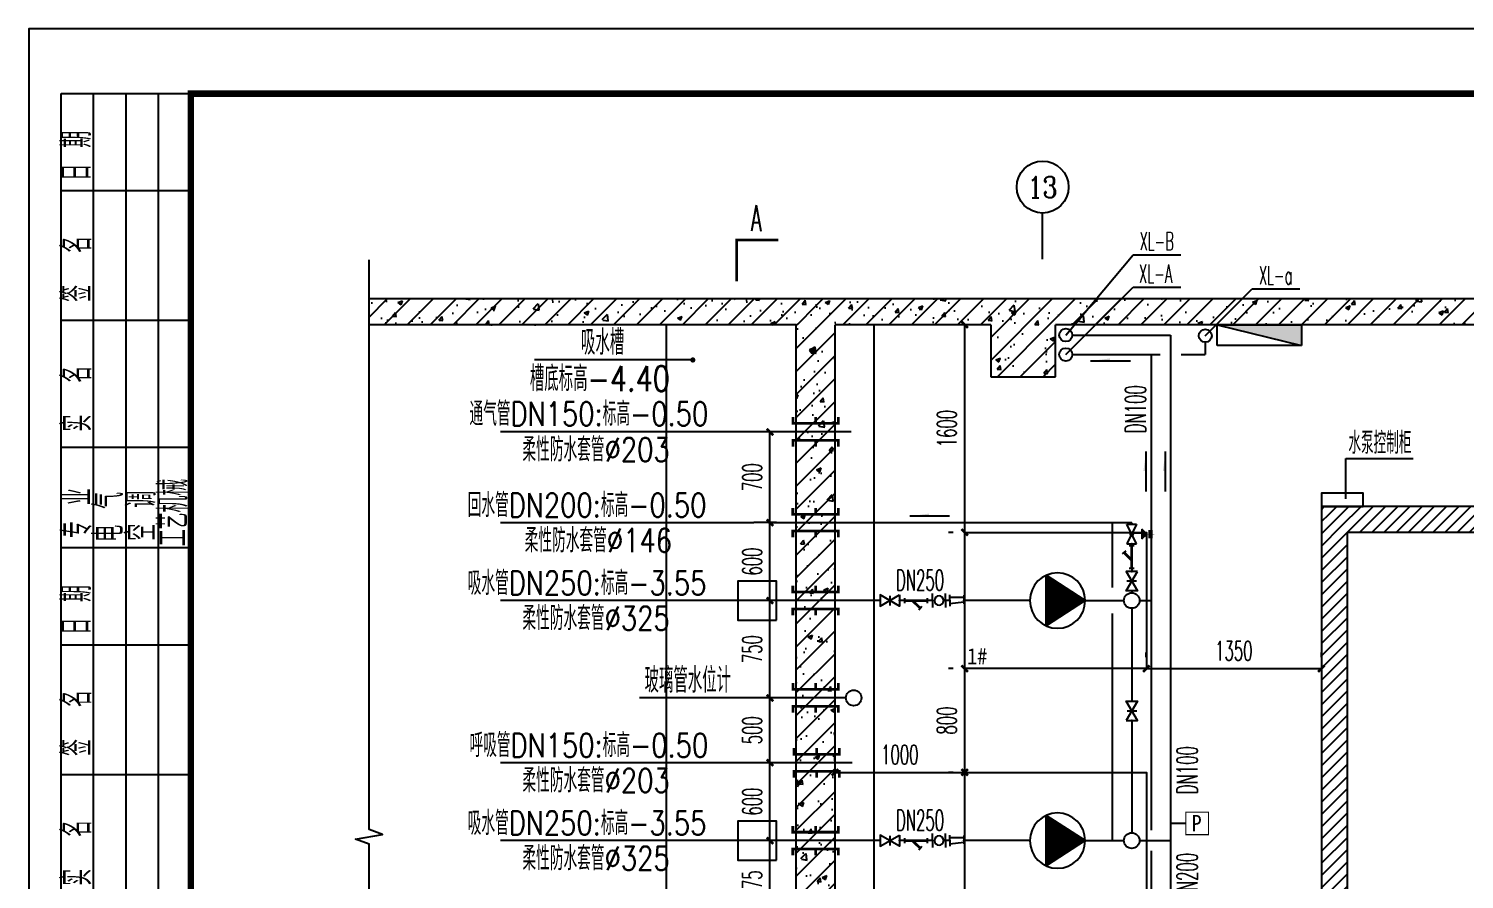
# Model space of a CAD drawing. Extents: x -620248 to 571765, y -684907 to -323071.
# Drawn here: x -325175 to -314107, y -647733 to -641179 of the extents above; entities that cross this region are included whole.
import ezdxf
from ezdxf.enums import TextEntityAlignment as Align

# ---------------------------------------------------------------- set-up
doc = ezdxf.new("R2010")
doc.units = 0
doc.header["$LTSCALE"] = 1000
doc.header["$MEASUREMENT"] = 0
doc.linetypes.add('CONTINOUS', pattern=[2000000.0, 1000000.0, 1000000.0])
for name, color, linetype in [('2', 2, 'Continuous'), ('4', 4, 'Continuous'), ('9', 9, 'Continuous'), ('AXIS', 3, 'Continuous'), ('AXIS_TEXT', 7, 'Continuous'), ('COLUMN', 9, 'Continuous'), ('EQUIP_消火栓', 7, 'Continuous'), ('PIPE-消防', 1, 'Continuous'), ('PUB_HATCH', 8, 'Continuous'), ('PUB_TEXT', 7, 'Continuous'), ('PUB_TITLE', 4, 'Continuous'), ('TWT_DIM', 3, 'Continuous'), ('TWT_LEAD', 3, 'Continuous'), ('TWT_SYMB', 3, 'Continuous'), ('TWT_TEXT', 7, 'Continuous'), ('VALVE_消防', 7, 'Continuous'), ('VALVE_给水', 7, 'Continuous'), ('VPIPE-消防', 1, 'Continuous'), ('WALL', 7, 'Continuous'), ('WINDOW', 4, 'Continuous'), ('框', 130, 'Continuous')]:
    doc.layers.add(name, color=color, linetype=linetype)
doc.styles.add('_TCH_AXIS', font='COMPLEX', dxfattribs={"bigfont": 'GBCBIG'})
doc.styles.add('_TCH_DIM', font='SIMPLEX.shx', dxfattribs={"width": 0.8, "bigfont": 'GBCBIG.shx'})
doc.styles.add('_TCH_DIM_T3', font='SIMPLEX.shx', dxfattribs={"width": 0.564706, "bigfont": 'GBCBIG.shx'})
doc.styles.add('COMPLEX', font='COMPLEX')
doc.styles.add('TBC', font='simhei_0.shx', dxfattribs={"width": 0.9})
doc.styles.add('天正', font='SIMPLEX.shx', dxfattribs={"width": 0.7, "bigfont": 'HZTXT.shx'})
doc.dimstyles.new('_TWT_ARCH&&50', dxfattribs={"dimtxt": 148.75, "dimasz": 50, "dimexe": 125, "dimexo": 150, "dimgap": 63.125, "dimtad": 1, "dimdec": 0, "dimzin": 0, "dimdsep": 46, "dimtxsty": '_TCH_DIM_T3', "dimblk": 'ARCHTICK', "dimcen": 0.09, "dimclrt": 7, "dimazin": 2, "dimtfac": 1, "dimtdec": 0, "dimtix": 1, "dimtmove": 2, "dimatfit": 3, "dimfxl": 1, "dimtolj": 1, "dimtzin": 0, "dimarcsym": 0})
pattern_1 = [(45, (0, 0), (-88.3883, 88.3883), []), (50, (0, 0), (358.63, -31.376), [37.5, -412.5]), (355, (0, 0), (-69.376, 376.096), [30, -330]), (100.4514, (29.9, -2.6), (289.255, 344.72), [31.87, -350.571]), (46.184, (0, 100), (533.62, -82.76), [56.25, -618.75]), (96.6356, (44.47, 93.1), (467.331, 487.06), [47.805, -525.856]), (351.184, (0, 100), (467.33, 487.06), [45, -495]), (21, (50, 75), (298.4535, -201.3094), [37.5, -412.5]), (326, (50, 75), (121.658, 362.575), [30, -330]), (71.4514, (74.87, 58.22), (420.111, 161.265), [31.87, -350.571]), (37.5, (0, 0), (6.0799, 166.4469), [0, -326, 0, -335, 0, -331.25]), (7.5, (0, 0), (131.5348, 197.2059), [0, -191, 0, -318.5, 0, -126.25]), (327.5, (-111.5, 0), (266.9112, -11.2774), [0, -125, 0, -390, 0, -517.5]), (317.5, (-161.5, 0), (291.593, 50.0525), [0, -162.5, 0, -259, 0, -367.5])]
pattern_2 = [(45, (0, 47.75), (-47.0226, 47.0226), [])]

# ---------------------------------------------------------------- blocks, each defined once
blk = doc.blocks.new('A$C75822174')
at = {"layer": 'TWT_TEXT'}
h = blk.add_hatch(dxfattribs=at)
h.set_pattern_fill('ANSI31', color=256, scale=59.79021, angle=90, style=0)
h.set_pattern_definition([(135, (-79253.727, -52320.81), (-5.28475785, -5.28475785), [])])
h.paths.add_polyline_path([(142.2, 284.5), (12.4, 84.2), (272.1, 84.2)])
for p, q in [((142.2, 284.5, 0), (12.4, 84.2, 0)), ((142.2, 284.5, 0), (272.1, 84.2, 0)), ((12.4, 84.2, 0), (272.1, 84.2, 0)), ((142.2, 142.2, 0), (142.2, 142.2, 0))]:
    blk.add_line(p, q, dxfattribs=at)
blk.add_circle((142.2, 142.2, 0), 142.2, dxfattribs=at)
blk = doc.blocks.new('_AXISO')
blk.add_circle((0, 0), 0.5)
at = {"layer": 'AXIS_TEXT', "style": 'COMPLEX', "width": 1.041667}
blk.add_attdef('A', text='', height=0.56, dxfattribs=at).set_placement((-0.25, -0.28), (0.25, -0.28), align=Align.FIT)
blk = doc.blocks.new('$DorLib2D$00000225')
at = {"color": 0}
for p, q in [((0.475, -0.0014), (0.475, 0.7521)), ((0.475, 0.7521), (0.5, 0.7521)), ((0.5, -0.0014), (0.5, 0.7521)), ((-0.5, 0), (-0.5, 0.252)), ((-0.475, 0.252), (-0.5, 0.252)), ((-0.475, 0), (-0.475, 0.252)), ((-0.475, 0), (-0.5, 0)), ((0.475, -0.0014), (0.5, -0.0014))]:
    blk.add_line(p, q, dxfattribs=at)
for centre, radius, start, end in [((0.5046, -0.0019), 0.7546, 92.24927, 179.72377), ((-0.5008, 0.0026), 0.2508, 359.78987, 84.09744)]:
    blk.add_arc(centre, radius, start, end, dxfattribs=at)
blk = doc.blocks.new('A$C55F94F32')
at = {"layer": 'PUB_HATCH'}
h = blk.add_hatch(dxfattribs=at)
h.set_pattern_fill('钢筋混凝土', color=256, scale=50, style=0)
h.set_pattern_definition(pattern_1)
h.paths.add_polyline_path([(3548, 8460), (3548, 8593), (105, 8593), (105, 8393), (3398, 8393)])
h = blk.add_hatch(dxfattribs=at)
h.set_pattern_fill('钢筋混凝土', color=256, scale=50, style=0)
h.set_pattern_definition(pattern_1)
h.paths.add_polyline_path([(4898, 8393), (4898, 8593), (3548, 8593), (3548, 8460), (3698, 8393)])
h = blk.add_hatch(dxfattribs=at)
h.set_pattern_fill('钢筋混凝土', color=256, scale=50, style=0)
h.set_pattern_definition(pattern_1)
h.paths.add_polyline_path([(4898, 8593), (4898, 7993), (5398, 7993), (5398, 8593)])
h = blk.add_hatch(dxfattribs=at)
h.set_pattern_fill('钢筋混凝土', color=256, scale=50, style=0)
h.set_pattern_definition(pattern_1)
h.paths.add_polyline_path([(5398, 8593), (5398, 8393), (8823, 8393), (8823, 8593)])
h = blk.add_hatch(dxfattribs=at)
h.set_pattern_fill('钢筋混凝土', color=256, scale=50, style=0)
h.set_pattern_definition(pattern_1)
h.paths.add_polyline_path([(3548, 493), (3698, 593), (3698, 8393), (3548, 8460), (3398, 8393), (3398, 593)])
h = blk.add_hatch(dxfattribs=at)
h.set_pattern_fill('普通砖', color=256, scale=50, style=0)
h.set_pattern_definition(pattern_2)
h.paths.add_polyline_path([(8823, 6993), (7448, 6993), (7648, 6793), (8823, 6793)])
h = blk.add_hatch(dxfattribs=at)
h.set_pattern_fill('普通砖', color=256, scale=50, style=0)
h.set_pattern_definition(pattern_2)
h.paths.add_polyline_path([(7448, 6993), (7448, 2193), (7648, 2193), (7648, 6793)])
h = blk.add_hatch(dxfattribs=at)
h.set_pattern_fill('钢筋混凝土', color=256, scale=50, style=0)
h.set_pattern_definition(pattern_1)
h.paths.add_polyline_path([(4898, 893), (4898, 293), (5398, 293), (5398, 893)])
h = blk.add_hatch(dxfattribs=at)
h.set_pattern_fill('普通砖', color=256, scale=50, style=0)
h.set_pattern_definition(pattern_2)
h.paths.add_polyline_path([(7648, 593), (7648, 693), (7448, 693), (7448, 593)])
h = blk.add_hatch(dxfattribs=at)
h.set_pattern_fill('钢筋混凝土', color=256, scale=50, style=0)
h.set_pattern_definition(pattern_1)
h.paths.add_polyline_path([(3548, 493), (3398, 593), (105, 593), (105, 293), (3548, 293)])
h = blk.add_hatch(dxfattribs=at)
h.set_pattern_fill('钢筋混凝土', color=256, scale=50, style=0)
h.set_pattern_definition(pattern_1)
h.paths.add_polyline_path([(4898, 293), (4898, 593), (3698, 593), (3548, 493), (3548, 293)])
h = blk.add_hatch(dxfattribs=at)
h.set_pattern_fill('钢筋混凝土', color=256, scale=50, style=0)
h.set_pattern_definition(pattern_1)
h.paths.add_polyline_path([(5398, 593), (5398, 293), (7548, 293), (7548, 593)])
h = blk.add_hatch(dxfattribs=at)
h.set_pattern_fill('钢筋混凝土', color=256, scale=50, style=0)
h.set_pattern_definition(pattern_1)
h.paths.add_polyline_path([(8823, 593), (7548, 593), (7548, 293), (8823, 293)])
at = {"layer": '2'}
for points in [[(4698, 6793), (6098, 6793), (6098, 5743), (4698, 5743)], [(4698, 4943), (6098, 4943), (6098, 3893), (4698, 3893)]]:
    blk.add_lwpolyline(points, close=True, dxfattribs=at)
at = {"layer": '4'}
blk.add_line((3998, 8393), (3998, 3294), dxfattribs=at)
for points in [[(3398, 3294), (2398, 3294), (2398, 8393)], [(5198, 3294), (5015, 1976), (3698, 1794)]]:
    blk.add_lwpolyline(points, dxfattribs=at)
blk.add_lwpolyline([(3698, 3294), (5198, 3294), (5198, 1794), (3698, 1794)], close=True, dxfattribs=at)
at = {"layer": '9'}
blk.add_line((3698, 3294), (2398, 3294), dxfattribs=at)
at = {"layer": 'AXIS'}
for p, q in [((5298, 8898), (5298, 9254)), ((9152, 8293), (9649, 8293)), ((9152, 293), (9649, 293))]:
    blk.add_line(p, q, dxfattribs=at)
at = {"layer": 'COLUMN'}
for p, q in [((5398, 8593), (4898, 8593)), ((4898, 8393), (4898, 7993)), ((5398, 7993), (5398, 8393)), ((4898, 7993), (5398, 7993)), ((4898, 893), (4898, 593)), ((5398, 893), (4898, 893)), ((5398, 593), (5398, 893)), ((4898, 293), (5398, 293))]:
    blk.add_line(p, q, dxfattribs=at)
at = {"layer": 'TWT_SYMB'}
for points in [[(105, 0), (105, 4390), (0, 4429), (210, 4466), (105, 4503), (105, 8893)], [(8823, 0), (8823, 4390), (8718, 4429), (8928, 4466), (8823, 4503), (8823, 8893)]]:
    blk.add_lwpolyline(points, dxfattribs=at)
at = {"layer": 'WALL'}
for p, q in [((3548, 8593), (105, 8593)), ((105, 8393), (105, 8593)), ((4898, 8593), (3548, 8593)), ((8823, 8593), (5398, 8593)), ((8823, 8393), (8823, 8593)), ((3398, 8393), (105, 8393)), ((3398, 593), (3398, 8393)), ((3698, 593), (3698, 8393)), ((4898, 8393), (3698, 8393)), ((8823, 8393), (5398, 8393)), ((8823, 6993), (7448, 6993)), ((7448, 6993), (7448, 2193)), ((8823, 6793), (8823, 6993)), ((8823, 6793), (7648, 6793)), ((7648, 2193), (7648, 6793)), ((7448, 2193), (7648, 2193)), ((7648, 693), (7448, 693)), ((7448, 693), (7448, 593)), ((7648, 593), (7648, 693)), ((3398, 593), (105, 593)), ((105, 293), (105, 593)), ((4898, 593), (3698, 593)), ((7548, 593), (5398, 593)), ((8823, 593), (7548, 593)), ((8823, 293), (8823, 593)), ((3548, 293), (105, 293)), ((4898, 293), (3548, 293)), ((7548, 293), (5398, 293)), ((8823, 293), (7548, 293))]:
    blk.add_line(p, q, dxfattribs=at)
at = {"layer": 'AXIS'}
ref = blk.add_blockref('_AXISO', (5298, 9454), dxfattribs=dict(at, xscale=400, yscale=400, zscale=400))
ref.add_attrib('A', '13', dxfattribs={"layer": 'AXIS_TEXT', "height": 164.2, "style": '_TCH_AXIS'}).set_placement((5184, 9372), (5411, 9372), align=Align.FIT)
ref = blk.add_blockref('_AXISO', (9849, 8293), dxfattribs=dict(at, xscale=400, yscale=400, zscale=400))
ref.add_attrib('A', 'B', dxfattribs={"layer": 'AXIS_TEXT', "height": 218, "style": '_TCH_AXIS'}).set_placement((9761, 8184), (9938, 8184), align=Align.FIT)
ref = blk.add_blockref('_AXISO', (9849, 293), dxfattribs=dict(at, xscale=400, yscale=400, zscale=400))
ref.add_attrib('A', 'A', dxfattribs={"layer": 'AXIS_TEXT', "height": 213, "style": '_TCH_AXIS'}).set_placement((9758, 187), (9941, 187), align=Align.FIT)
at = {"layer": 'WINDOW', "xscale": -1500, "yscale": -1500, "zscale": -1500, "rotation": 90}
blk.add_blockref('$DorLib2D$00000225', (7548, 1443), dxfattribs=at)
blk = doc.blocks.new('A$C29A34EED')
at = {"layer": '框'}
for p, q in [((0, 461), (0, 14461)), ((0, 14461), (2000, 14461)), ((500, 461), (500, 14461)), ((1000, 461), (1000, 14461)), ((1500, 461), (1500, 14461)), ((2000, 461), (2000, 14461)), ((2000, 12961), (0, 12961)), ((2000, 10961), (0, 10961)), ((2000, 9005), (0, 9005)), ((2000, 7461), (0, 7461)), ((2000, 5961), (0, 5961)), ((2000, 3961), (0, 3961)), ((2000, 2005), (0, 2005)), ((2000, 461), (0, 461))]:
    blk.add_line(p, q, dxfattribs=at)
at = {"layer": '框', "style": '_TCH_DIM', "width": 0.8}
for s, p in [('日 期', (462, 13120)), ('签  名', (466, 11253)), ('实  名', (466, 9253)), ('工艺机械', (1953, 7486)), ('专 业', (472, 7613)), ('电 气', (957, 7555)), ('空 调', (1460, 7573)), ('日 期', (462, 6120)), ('签  名', (466, 4253)), ('实  名', (466, 2253)), ('专 业', (480, 613)), ('建 筑', (967, 607)), ('结 构', (1470, 612)), ('给排水', (1970, 645)), ('会', (470, 12)), ('签', (1174, -12))]:
    blk.add_text(s, height=450, rotation=90, dxfattribs=at).set_placement(p)
blk = doc.blocks.new('A$C21C844B0')
at = {"layer": '4'}
blk.add_blockref('A$C29A34EED', (0, 26072), dxfattribs=at)
blk = doc.blocks.new('_ArchTick')
at = {"color": 0, "linetype": 'ByBlock', "const_width": 0.4}
blk.add_lwpolyline([(-0.5, -0.5), (0.5, 0.5)], dxfattribs=at)
blk = doc.blocks.new('*D182')
at = {"layer": 'Defpoints', "color": 0, "transparency": 16777216}
for p in [(-317959, -643460), (-317898, -643460), (-317898, -645060)]:
    blk.add_point(p, dxfattribs=at)
at = {"layer": 'TWT_DIM', "color": 0, "lineweight": -2, "transparency": 16777216}
for p, q in [((-318048, -643460), (-318084, -643460)), ((-317959, -645060), (-317959, -643460)), ((-318048, -645060), (-318084, -645060))]:
    blk.add_line(p, q, dxfattribs=at)
at = {"layer": 'TWT_DIM', "color": 0, "lineweight": -2, "transparency": 16777216, "xscale": 50, "yscale": 50, "zscale": 50}
for p, rotation in [((-317959, -643460), 90), ((-317959, -645060), 270)]:
    blk.add_blockref('_ArchTick', p, dxfattribs=dict(at, rotation=rotation))
at = {"layer": 'TWT_DIM', "color": 7, "transparency": 16777216, "insert": (-318096, -644260), "char_height": 148.8, "attachment_point": 5, "rotation": 90, "style": '_TCH_DIM_T3'}
blk.add_mtext('\\A1;1600', dxfattribs=at)
blk = doc.blocks.new('*D183')
at = {"layer": 'Defpoints', "color": 0, "transparency": 16777216}
for p in [(-316559, -646171), (-315209, -646110), (-315209, -646171)]:
    blk.add_point(p, dxfattribs=at)
at = {"layer": 'TWT_DIM', "color": 0, "lineweight": -2, "transparency": 16777216}
for p, q in [((-316559, -646021), (-316559, -645985)), ((-315209, -646021), (-315209, -645985)), ((-316559, -646110), (-315209, -646110))]:
    blk.add_line(p, q, dxfattribs=at)
at = {"layer": 'TWT_DIM', "color": 0, "lineweight": -2, "transparency": 16777216, "xscale": 50, "yscale": 50, "zscale": 50, "rotation": 180}
blk.add_blockref('_ArchTick', (-316559, -646110), dxfattribs=at)
at = {"layer": 'TWT_DIM', "color": 0, "lineweight": -2, "transparency": 16777216, "xscale": 50, "yscale": 50, "zscale": 50}
blk.add_blockref('_ArchTick', (-315209, -646110), dxfattribs=at)
at = {"layer": 'TWT_DIM', "color": 7, "transparency": 16777216, "insert": (-315884, -645973), "char_height": 148.8, "attachment_point": 5, "style": '_TCH_DIM_T3'}
blk.add_mtext('\\A1;1350', dxfattribs=at)
blk = doc.blocks.new('*D184')
at = {"layer": 'Defpoints', "color": 0, "transparency": 16777216}
for p in [(-318959, -646971), (-317959, -646910), (-317959, -646971)]:
    blk.add_point(p, dxfattribs=at)
at = {"layer": 'TWT_DIM', "color": 0, "lineweight": -2, "transparency": 16777216}
for p, q in [((-318959, -646821), (-318959, -646785)), ((-317959, -646821), (-317959, -646785)), ((-318959, -646910), (-317959, -646910))]:
    blk.add_line(p, q, dxfattribs=at)
at = {"layer": 'TWT_DIM', "color": 0, "lineweight": -2, "transparency": 16777216, "xscale": 50, "yscale": 50, "zscale": 50, "rotation": 180}
blk.add_blockref('_ArchTick', (-318959, -646910), dxfattribs=at)
at = {"layer": 'TWT_DIM', "color": 0, "lineweight": -2, "transparency": 16777216, "xscale": 50, "yscale": 50, "zscale": 50}
blk.add_blockref('_ArchTick', (-317959, -646910), dxfattribs=at)
at = {"layer": 'TWT_DIM', "color": 7, "transparency": 16777216, "insert": (-318459, -646773), "char_height": 148.8, "attachment_point": 5, "style": '_TCH_DIM_T3'}
blk.add_mtext('\\A1;1000', dxfattribs=at)
blk = doc.blocks.new('*D185')
at = {"layer": 'Defpoints', "color": 0, "transparency": 16777216}
for p in [(-317959, -646110), (-317898, -646110), (-317898, -646910)]:
    blk.add_point(p, dxfattribs=at)
at = {"layer": 'TWT_DIM', "color": 0, "lineweight": -2, "transparency": 16777216}
for p, q in [((-318048, -646110), (-318084, -646110)), ((-317959, -646910), (-317959, -646110)), ((-318048, -646910), (-318084, -646910))]:
    blk.add_line(p, q, dxfattribs=at)
at = {"layer": 'TWT_DIM', "color": 0, "lineweight": -2, "transparency": 16777216, "xscale": 50, "yscale": 50, "zscale": 50}
for p, rotation in [((-317959, -646110), 90), ((-317959, -646910), 270)]:
    blk.add_blockref('_ArchTick', p, dxfattribs=dict(at, rotation=rotation))
at = {"layer": 'TWT_DIM', "color": 7, "transparency": 16777216, "insert": (-318096, -646510), "char_height": 148.8, "attachment_point": 5, "rotation": 90, "style": '_TCH_DIM_T3'}
blk.add_mtext('\\A1;800', dxfattribs=at)
blk = doc.blocks.new('*D190')
at = {"layer": 'Defpoints', "color": 0, "transparency": 16777216}
for p in [(-319460, -647435), (-319259, -647435), (-319259, -648110)]:
    blk.add_point(p, dxfattribs=at)
at = {"layer": 'TWT_DIM', "color": 0, "lineweight": -2, "transparency": 16777216}
for p, q in [((-319409, -647435), (-319585, -647435)), ((-319460, -648110), (-319460, -647435)), ((-319409, -648110), (-319585, -648110))]:
    blk.add_line(p, q, dxfattribs=at)
at = {"layer": 'TWT_DIM', "color": 0, "lineweight": -2, "transparency": 16777216, "xscale": 50, "yscale": 50, "zscale": 50}
for p, rotation in [((-319460, -647435), 90), ((-319460, -648110), 270)]:
    blk.add_blockref('_ArchTick', p, dxfattribs=dict(at, rotation=rotation))
at = {"layer": 'TWT_DIM', "color": 7, "transparency": 16777216, "insert": (-319597, -647773), "char_height": 148.8, "attachment_point": 5, "rotation": 90, "style": '_TCH_DIM_T3'}
blk.add_mtext('\\A1;675', dxfattribs=at)
blk = doc.blocks.new('*D191')
at = {"layer": 'Defpoints', "color": 0, "transparency": 16777216}
for p in [(-319460, -646835), (-319259, -646835), (-319259, -647435)]:
    blk.add_point(p, dxfattribs=at)
at = {"layer": 'TWT_DIM', "color": 0, "lineweight": -2, "transparency": 16777216}
for p, q in [((-319409, -646835), (-319585, -646835)), ((-319460, -647435), (-319460, -646835)), ((-319409, -647435), (-319585, -647435))]:
    blk.add_line(p, q, dxfattribs=at)
at = {"layer": 'TWT_DIM', "color": 0, "lineweight": -2, "transparency": 16777216, "xscale": 50, "yscale": 50, "zscale": 50}
for p, rotation in [((-319460, -646835), 90), ((-319460, -647435), 270)]:
    blk.add_blockref('_ArchTick', p, dxfattribs=dict(at, rotation=rotation))
at = {"layer": 'TWT_DIM', "color": 7, "transparency": 16777216, "insert": (-319597, -647135), "char_height": 148.8, "attachment_point": 5, "rotation": 90, "style": '_TCH_DIM_T3'}
blk.add_mtext('\\A1;600', dxfattribs=at)
blk = doc.blocks.new('*D192')
at = {"layer": 'Defpoints', "color": 0, "transparency": 16777216}
for p in [(-319460, -646336), (-319259, -646336), (-319259, -646835)]:
    blk.add_point(p, dxfattribs=at)
at = {"layer": 'TWT_DIM', "color": 0, "lineweight": -2, "transparency": 16777216}
for p, q in [((-319409, -646336), (-319585, -646336)), ((-319460, -646835), (-319460, -646336)), ((-319409, -646835), (-319585, -646835))]:
    blk.add_line(p, q, dxfattribs=at)
at = {"layer": 'TWT_DIM', "color": 0, "lineweight": -2, "transparency": 16777216, "xscale": 50, "yscale": 50, "zscale": 50}
for p, rotation in [((-319460, -646336), 90), ((-319460, -646835), 270)]:
    blk.add_blockref('_ArchTick', p, dxfattribs=dict(at, rotation=rotation))
at = {"layer": 'TWT_DIM', "color": 7, "transparency": 16777216, "insert": (-319597, -646585), "char_height": 148.8, "attachment_point": 5, "rotation": 90, "style": '_TCH_DIM_T3'}
blk.add_mtext('\\A1;500', dxfattribs=at)
blk = doc.blocks.new('*D193')
at = {"layer": 'Defpoints', "color": 0, "transparency": 16777216}
for p in [(-319460, -645585), (-319259, -645585), (-319259, -646336)]:
    blk.add_point(p, dxfattribs=at)
at = {"layer": 'TWT_DIM', "color": 0, "lineweight": -2, "transparency": 16777216}
for p, q in [((-319409, -645585), (-319585, -645585)), ((-319460, -646336), (-319460, -645585)), ((-319409, -646336), (-319585, -646336))]:
    blk.add_line(p, q, dxfattribs=at)
at = {"layer": 'TWT_DIM', "color": 0, "lineweight": -2, "transparency": 16777216, "xscale": 50, "yscale": 50, "zscale": 50}
for p, rotation in [((-319460, -645585), 90), ((-319460, -646336), 270)]:
    blk.add_blockref('_ArchTick', p, dxfattribs=dict(at, rotation=rotation))
at = {"layer": 'TWT_DIM', "color": 7, "transparency": 16777216, "insert": (-319597, -645960), "char_height": 148.8, "attachment_point": 5, "rotation": 90, "style": '_TCH_DIM_T3'}
blk.add_mtext('\\A1;750', dxfattribs=at)
blk = doc.blocks.new('*D194')
at = {"layer": 'Defpoints', "color": 0, "transparency": 16777216}
for p in [(-319460, -644985), (-319259, -644985), (-319259, -645585)]:
    blk.add_point(p, dxfattribs=at)
at = {"layer": 'TWT_DIM', "color": 0, "lineweight": -2, "transparency": 16777216}
for p, q in [((-319409, -644985), (-319585, -644985)), ((-319460, -645585), (-319460, -644985)), ((-319409, -645585), (-319585, -645585))]:
    blk.add_line(p, q, dxfattribs=at)
at = {"layer": 'TWT_DIM', "color": 0, "lineweight": -2, "transparency": 16777216, "xscale": 50, "yscale": 50, "zscale": 50}
for p, rotation in [((-319460, -644985), 90), ((-319460, -645585), 270)]:
    blk.add_blockref('_ArchTick', p, dxfattribs=dict(at, rotation=rotation))
at = {"layer": 'TWT_DIM', "color": 7, "transparency": 16777216, "insert": (-319597, -645285), "char_height": 148.8, "attachment_point": 5, "rotation": 90, "style": '_TCH_DIM_T3'}
blk.add_mtext('\\A1;600', dxfattribs=at)
blk = doc.blocks.new('*D195')
at = {"layer": 'Defpoints', "color": 0, "transparency": 16777216}
for p in [(-319460, -644286), (-319259, -644286), (-319259, -644985)]:
    blk.add_point(p, dxfattribs=at)
at = {"layer": 'TWT_DIM', "color": 0, "lineweight": -2, "transparency": 16777216}
for p, q in [((-319409, -644286), (-319585, -644286)), ((-319460, -644985), (-319460, -644286)), ((-319409, -644985), (-319585, -644985))]:
    blk.add_line(p, q, dxfattribs=at)
at = {"layer": 'TWT_DIM', "color": 0, "lineweight": -2, "transparency": 16777216, "xscale": 50, "yscale": 50, "zscale": 50}
for p, rotation in [((-319460, -644286), 90), ((-319460, -644985), 270)]:
    blk.add_blockref('_ArchTick', p, dxfattribs=dict(at, rotation=rotation))
at = {"layer": 'TWT_DIM', "color": 7, "transparency": 16777216, "insert": (-319597, -644635), "char_height": 148.8, "attachment_point": 5, "rotation": 90, "style": '_TCH_DIM_T3'}
blk.add_mtext('\\A1;700', dxfattribs=at)
blk = doc.blocks.new('$VALVE$00000447')
for p, q in [((-82, 0), (-82, 90)), ((-82, 0), (-82, -90)), ((82, 0), (82, 90)), ((82, 0), (82, -90))]:
    blk.add_line(p, q)
blk.add_circle((0, 0), 60.1)
for p in [(-82, 0), (82, 0)]:
    blk.add_point(p)
blk = doc.blocks.new('$VALVE$00000485')
at = {"linetype": 'CONTINOUS'}
for p, q in [((-90, 67), (-90, -42)), ((90, 42), (-90, 42)), ((90, -40), (-90, -18))]:
    blk.add_line(p, q, dxfattribs=at)
for q in [(90, 72), (90, -72)]:
    blk.add_line((90, 0), q)
for p in [(-90, 0), (90, 0)]:
    blk.add_point(p)
blk = doc.blocks.new('$VALVE$00000501')
for p, q in [((-175, 32), (-175, -32)), ((175, 32), (175, -32)), ((96, -77), (50, -123))]:
    blk.add_line(p, q)
at = {"const_width": 35}
for points in [[(-175, 0), (175, 0)], [(-52, 0), (73, -100)]]:
    blk.add_lwpolyline(points, dxfattribs=at)
for p in [(-175, -2), (175, -2)]:
    blk.add_point(p)
blk = doc.blocks.new('$VALVE$00000296')
for points in [[(-125, 72), (-125, -72), (125, 72), (125, -72), (-125, 72)], [(0, 60), (0, -64)]]:
    blk.add_lwpolyline(points)
for p in [(-125, 0), (125, 0)]:
    blk.add_point(p)
blk = doc.blocks.new('$VALVE$00000547')
at = {"const_width": 30}
for points in [[(0, 100), (-250, 100), (-250, 175)], [(0, 100), (0, 175)], [(0, 100), (250, 100), (250, 175)], [(-250, -175), (-250, -100), (0, -100)], [(0, -175), (0, -100)], [(250, -175), (250, -100), (0, -100)]]:
    blk.add_lwpolyline(points, dxfattribs=at)
blk = doc.blocks.new('$VALVE$00000773')
blk.add_hatch(color=256).paths.add_polyline_path([(61, 131), (2, 194), (-61, 131)])
for p, q in [((2, 194), (-61, 131)), ((-48, 255), (53, 255)), ((52, 228), (-48, 228)), ((61, 131), (2, 194)), ((-125, -62), (-125, 62)), ((-125, 62), (125, -62)), ((125, 62), (-125, -62)), ((-61, 131), (61, 131)), ((125, -62), (125, 62))]:
    blk.add_line(p, q)
at = {"const_width": 5.37}
blk.add_lwpolyline([(2, 194), (2, 290)], dxfattribs=at)
at = {"const_width": 31.2}
blk.add_lwpolyline([(-16, 0, 1), (16, 0, 1)], format="xyb", close=True, dxfattribs=at)
blk.add_lwpolyline([(0, 131, 5, 5, 0), (0, 0, 1, 1, 0)], format="xyseb")
for p in [(-125, 0), (125, 0)]:
    blk.add_point(p)
blk = doc.blocks.new('$TwtSys$00000434')
for p, q in [((-0.5, 0.5), (-0.5, -0.5)), ((-0.5, -0.5), (0.5, 0.5)), ((0.5, 0.5), (-0.5, 0.5)), ((0.5, -0.5), (0.5, 0.5)), ((-0.5, -0.5), (0.5, -0.5))]:
    blk.add_line(p, q)
blk.add_solid([(0.5, -0.5), (0.5, 0.5), (-0.5, -0.5)])

msp = doc.modelspace()

# ---------------------------------------------------------------- hatches: boundary and pattern name
at = {"layer": 'TWT_SYMB'}
for points in [[(-316988.5, -643739.3), (-316838.5, -643739.3), (-316838.5, -643719.3)], [(-316561.2, -644437.3), (-316561.2, -644587.3), (-316581.2, -644587.3)], [(-316411.2, -644437.3), (-316411.2, -644587.3), (-316431.2, -644587.3)], [(-318383.1, -644935.3), (-318233.1, -644935.3), (-318233.1, -644915.3)]]:
    msp.add_hatch(color=256, dxfattribs=at).paths.add_polyline_path(points)

# ---------------------------------------------------------------- linework, layer by layer
at = {"layer": '2', "const_width": 20}
msp.add_lwpolyline([(-319716.1, -643126), (-319716.1, -642806), (-319396.1, -642806)], dxfattribs=at)
at = {"layer": '2'}
msp.add_lwpolyline([(-314887.5, -644859.9), (-314887.5, -644758), (-315208.8, -644758), (-315208.8, -644859.9)], close=True, dxfattribs=at)
for centre in [(-316671.2, -645585.3), (-316671.2, -647435.3)]:
    msp.add_circle(centre, 60, dxfattribs=at)
at = {"layer": 'PIPE-消防', "linetype": 'Continuous', "ltscale": 0.5}
for p, q in [((-317129.4, -643539.3), (-316371.2, -643539.3)), ((-316371.2, -643539.3), (-316371.2, -647302.4)), ((-316104.2, -643594.3), (-316104.2, -643689.3)), ((-317129.4, -643689.3), (-316521.2, -643689.3)), ((-316521.2, -643689.3), (-316521.2, -645585.3)), ((-316521.2, -643689.3), (-316451.2, -643689.3)), ((-316291.2, -643689.3), (-316104.2, -643689.3)), ((-318834.9, -644285.5), (-319472.3, -644285.5)), ((-316821.2, -644985.3), (-319472.6, -644985.3)), ((-316821.2, -644985.3), (-316821.2, -645485.3)), ((-316671.2, -644985.3), (-316821.2, -644985.3)), ((-316671.2, -644985.3), (-316671.2, -644997.1)), ((-316671.2, -645147.1), (-316671.2, -645162.6)), ((-316671.2, -645337.6), (-316671.2, -645360.6)), ((-316671.2, -645510.6), (-316671.2, -645525.3)), ((-318610.4, -645585.3), (-319408.8, -645585.3)), ((-318424.1, -645585.3), (-318460.4, -645585.3)), ((-318206, -645585.3), (-318249.1, -645585.3)), ((-318074.7, -645585.3), (-318107.8, -645585.3)), ((-317456.7, -645585.3), (-317966.7, -645585.3)), ((-317030, -645585.3), (-316731.2, -645585.3)), ((-316671.2, -645645.3), (-316671.2, -646360.3)), ((-316611.2, -645585.3), (-316521.2, -645585.3)), ((-316521.2, -645585.3), (-316521.2, -647355.3)), ((-316821.2, -645685.3), (-316821.2, -647435.3)), ((-318875.1, -646335.5), (-319472.3, -646335.5)), ((-316671.2, -646510.3), (-316671.2, -647375.3)), ((-318825.7, -646835.4), (-319463.1, -646835.4)), ((-316254.2, -647302.4), (-316371.2, -647302.4)), ((-316371.2, -647302.4), (-316371.2, -647435.3)), ((-318610.4, -647435.3), (-319408.8, -647435.3)), ((-318424.1, -647435.3), (-318460.4, -647435.3)), ((-318206, -647435.3), (-318249.1, -647435.3)), ((-318074.7, -647435.3), (-318107.8, -647435.3)), ((-317456.7, -647435.3), (-317966.7, -647435.3)), ((-317030, -647435.3), (-316821.2, -647435.3)), ((-316821.2, -647435.3), (-316731.2, -647435.3)), ((-316611.2, -647435.3), (-316371.2, -647435.3)), ((-316521.2, -647515.3), (-316521.2, -650865.1)), ((-316371.2, -647435.3), (-316371.2, -651015.1))]:
    msp.add_line(p, q, dxfattribs=at)
at = {"layer": 'PUB_TITLE'}
msp.add_lwpolyline([(-325174.7, -662178.6), (-295474.7, -662178.6), (-295474.7, -641178.6), (-325174.7, -641178.6)], close=True, dxfattribs=at)
at = {"layer": 'PUB_TITLE', "const_width": 50}
msp.add_lwpolyline([(-323924.7, -661678.6), (-295974.7, -661678.6), (-295974.7, -641678.6), (-323924.7, -641678.6)], close=True, dxfattribs=at)
at = {"layer": 'TWT_LEAD'}
for p, q in [((-317179.4, -643539.3), (-316660.7, -642920.7)), ((-316660.7, -642920.7), (-316292.9, -642920.7)), ((-317179.4, -643689.3), (-316660.7, -643170.7)), ((-316660.7, -643170.7), (-316292.9, -643170.7)), ((-316104.2, -643544.3), (-315744, -643184.1)), ((-315744, -643184.1), (-315376.1, -643184.1)), ((-320242.9, -643731.4), (-321275.1, -643731.4)), ((-320054.9, -643731.4), (-320242.9, -643731.4)), ((-320058.4, -644285.5), (-321536.9, -644285.5)), ((-319584.8, -644285.5), (-320058.4, -644285.5)), ((-315019.9, -644800.6), (-315019.9, -644489.6)), ((-315019.9, -644489.6), (-314502.1, -644489.6)), ((-320058.4, -644985.3), (-321536.9, -644985.3)), ((-319584.8, -644985.3), (-320058.4, -644985.3)), ((-320058.4, -645585.3), (-321536.9, -645585.3)), ((-319584.8, -645585.3), (-320058.4, -645585.3)), ((-319584.8, -645585.3), (-320058.4, -645585.3)), ((-319733.6, -646335.5), (-320466.7, -646335.5)), ((-319496.8, -646335.5), (-319733.6, -646335.5)), ((-320058.4, -646835.4), (-321536.9, -646835.4)), ((-319584.8, -646835.4), (-320058.4, -646835.4)), ((-320058.4, -647435.3), (-321536.9, -647435.3)), ((-319584.8, -647435.3), (-320058.4, -647435.3)), ((-319584.8, -647435.3), (-320058.4, -647435.3))]:
    msp.add_line(p, q, dxfattribs=at)
at = {"layer": 'TWT_LEAD', "const_width": 20}
msp.add_lwpolyline([(-320044.9, -643731.4, 1), (-320064.9, -643731.4, 1)], format="xyb", close=True, dxfattribs=at)
at = {"layer": 'TWT_SYMB'}
for points in [[(-316681.3, -643739.3), (-316988.5, -643739.3)], [(-316561.2, -644744.6), (-316561.2, -644437.3)], [(-316411.2, -644744.6), (-316411.2, -644437.3)], [(-318075.8, -644935.3), (-318383.1, -644935.3)]]:
    msp.add_lwpolyline(points, dxfattribs=at)
at = {"layer": 'TWT_TEXT'}
for points in [[(-319408.8, -645735.3), (-319408.8, -645435.3), (-319708.8, -645435.3), (-319708.8, -645735.3)], [(-319408.8, -647585.3), (-319408.8, -647285.3), (-319708.8, -647285.3), (-319708.8, -647585.3)]]:
    msp.add_lwpolyline(points, close=True, dxfattribs=at)
at = {"layer": 'TWT_TEXT', "const_width": 8.21}
msp.add_lwpolyline([(-316254.2, -647215.3), (-316080.1, -647215.3), (-316080.1, -647389.5), (-316254.2, -647389.5)], close=True, dxfattribs=at)
at = {"layer": 'TWT_TEXT'}
msp.add_circle((-318815.1, -646335.5), 60, dxfattribs=at)
at = {"layer": 'VPIPE-消防', "linetype": 'Continuous'}
for centre in [(-317179.4, -643539.3), (-316104.2, -643544.3), (-317179.4, -643689.3)]:
    msp.add_circle(centre, 50, dxfattribs=at)

# ---------------------------------------------------------------- block references
at = {"layer": '4', "xscale": 0.5, "yscale": 0.5, "zscale": 0.5}
msp.add_blockref('A$C21C844B0', (-324924.7, -661944.9), dxfattribs=at)
at = {"layer": '9'}
msp.add_blockref('A$C55F94F32', (-322656.3, -651853), dxfattribs=at)
at = {"layer": 'EQUIP_消火栓', "xscale": 650, "yscale": -160, "zscale": 650}
msp.add_blockref('$TwtSys$00000434', (-315688.4, -643539.9), dxfattribs=at)
at = {"layer": 'TWT_TEXT', "xscale": -1.5, "yscale": 1.5, "zscale": 1.5, "rotation": 270}
for p in [(-317456.7, -645798.7, 0), (-317456.7, -647648.7, 0)]:
    msp.add_blockref('A$C75822174', p, dxfattribs=at)
at = {"layer": 'VALVE_消防'}
for name, p, xscale, yscale, zscale, rotation in [('$VALVE$00000773', (-316671.2, -645072.1), 0.6, 0.6, 0.6, 270), ('$VALVE$00000296', (-318535.4, -645585.3), 0.6, -0.6, 0.6, 180), ('$VALVE$00000447', (-318156.9, -645585.3), 0.6, -0.6, 0.6, 180), ('$VALVE$00000485', (-318020.7, -645585.3), 0.6, -0.6, 0.6, 180), ('$VALVE$00000501', (-318336.6, -645585.3), -0.5, -0.6, 0.5, 180), ('$VALVE$00000296', (-316671.2, -646435.3), -0.6, -0.6, 0.6, 270), ('$VALVE$00000296', (-318535.4, -647435.3), 0.6, -0.6, 0.6, 180), ('$VALVE$00000501', (-318336.6, -647435.3), -0.5, -0.6, 0.5, 180), ('$VALVE$00000447', (-318156.9, -647435.3), 0.6, -0.6, 0.6, 180), ('$VALVE$00000485', (-318020.7, -647435.3), 0.6, -0.6, 0.6, 180)]:
    msp.add_blockref(name, p, dxfattribs=dict(at, xscale=xscale, yscale=yscale, zscale=zscale, rotation=rotation))
at = {"layer": 'VALVE_给水'}
for name, p, xscale, yscale, zscale, rotation in [('$VALVE$00000547', (-319108.6, -644285.5), -0.7, 0.65, 0.7, 180), ('$VALVE$00000547', (-319108.8, -644985.3), -0.7, 0.65, 0.7, 180), ('$VALVE$00000501', (-316671.2, -645250.1), 0.5, -0.6, 0.5, 90), ('$VALVE$00000296', (-316671.2, -645435.6), 0.6, 0.6, 0.6, 270), ('$VALVE$00000547', (-319108.8, -645585.3), -0.7, 0.65, 0.7, 180), ('$VALVE$00000547', (-319108.6, -646335.5), -0.7, 0.65, 0.7, 180), ('$VALVE$00000547', (-319099.4, -646835.4), -0.7, 0.65, 0.7, 180), ('$VALVE$00000547', (-319108.8, -647435.3), -0.7, 0.65, 0.7, 180)]:
    msp.add_blockref(name, p, dxfattribs=dict(at, xscale=xscale, yscale=yscale, zscale=zscale, rotation=rotation))

# ---------------------------------------------------------------- texts
at = {"layer": 'PUB_TEXT', "style": '天正', "width": 0.525}
for s, height, p in [('A', 200, (-319606.7, -642737.6)), ('DN250', 160, (-318488.4, -645508.6)), ('DN250', 160, (-318488.4, -647358.6))]:
    msp.add_text(s, height=height, dxfattribs=at).set_placement(p)
for s, p in [('DN100', (-316561.7, -644296.5)), ('DN100', (-316164, -647078.3)), ('DN200', (-316164, -647900.5))]:
    msp.add_text(s, height=160, rotation=90, dxfattribs=at).set_placement(p)
at = {"layer": 'TWT_LEAD', "color": 7}
for s, height, style, width, p in [('XL-B', 140, '天正', 0.525, (-316611.6, -642885.7)), ('XL-A', 140, '天正', 0.525, (-316615.1, -643135.7)), ('XL-a', 140, '天正', 0.525, (-315691.3, -643149.1)), ('吸水槽', 192.91, '_TCH_DIM', 0.8, (-320917.3, -643691.4)), ('槽底标高-4.40', 192.91, '_TCH_DIM', 0.8, (-321311, -643971.4)), ('通气管DN150:标高-0.50', 183.262, '_TCH_DIM', 0.8, (-321776.5, -644238.1)), ('柔性防水套管%%c203', 183.262, '_TCH_DIM', 0.8, (-321368.6, -644513.5)), ('水泵控制柜', 168.79, '_TCH_DIM', 0.8, (-315000.8, -644454.6)), ('回水管DN200:标高-0.50', 183.262, '_TCH_DIM', 0.8, (-321790.5, -644942)), ('柔性防水套管%%c146', 183.262, '_TCH_DIM', 0.8, (-321351.1, -645213.3)), ('吸水管DN250:标高-3.55', 183.262, '_TCH_DIM', 0.8, (-321790.5, -645541.9)), ('柔性防水套管%%c325', 183.262, '_TCH_DIM', 0.8, (-321368.6, -645813.3)), ('玻璃管水位计', 192.91, '_TCH_DIM', 0.8, (-320427, -646295.5)), ('呼吸管DN150:标高-0.50', 183.262, '_TCH_DIM', 0.8, (-321776.5, -646792)), ('柔性防水套管%%c203', 183.262, '_TCH_DIM', 0.8, (-321368.6, -647063.4)), ('吸水管DN250:标高-3.55', 183.262, '_TCH_DIM', 0.8, (-321790.5, -647391.9)), ('柔性防水套管%%c325', 183.262, '_TCH_DIM', 0.8, (-321368.6, -647663.3))]:
    msp.add_text(s, height=height, dxfattribs=dict(at, style=style, width=width)).set_placement(p)
at = {"layer": 'TWT_TEXT', "style": 'TBC', "width": 0.9}
for s, height, p in [('1#', 126.18, (-317939.8, -646077.7)), ('P', 126.2, (-316209.3, -647364))]:
    msp.add_text(s, height=height, dxfattribs=at).set_placement(p)

# ---------------------------------------------------------------- dimensions: what is measured, and where the dimension line sits
at = {"layer": 'TWT_DIM'}
for p1, p2, distance, picture, middle in [((-317897.7, -645060.3), (-317897.7, -643459.9), 61.1, '*D182', (-318096.3, -644260.1)), ((-319258.8, -644985.3), (-319258.8, -644285.5), 201, '*D195', (-319597.3, -644635.4)), ((-319258.8, -645585.3), (-319258.8, -644985.3), 201, '*D194', (-319597.3, -645285.3)), ((-319258.8, -646335.5), (-319258.8, -645585.3), 201, '*D193', (-319597.3, -645960.4)), ((-316558.8, -646171.4), (-315208.8, -646171.4), 61.1, '*D183', (-315883.8, -645972.8)), ((-317897.7, -646910.3), (-317897.7, -646110.3), 61.1, '*D185', (-318096.3, -646510.3)), ((-319258.8, -646835.4), (-319258.8, -646335.5), 201, '*D192', (-319597.3, -646585.5)), ((-318958.8, -646971.4), (-317958.8, -646971.4), 61.1, '*D184', (-318458.8, -646772.8)), ((-319258.8, -647435.3), (-319258.8, -646835.4), 201, '*D191', (-319597.3, -647135.4)), ((-319258.8, -648109.9), (-319258.8, -647435.3), 201, '*D190', (-319597.3, -647772.6))]:
    dim = msp.add_aligned_dim(p1=p1, p2=p2, distance=distance, dimstyle='_TWT_ARCH&&50', dxfattribs=at)
    dim.commit()
    dim.dimension.update_dxf_attribs({"geometry": picture, "text_midpoint": middle})

doc.saveas('drawing.dxf')
